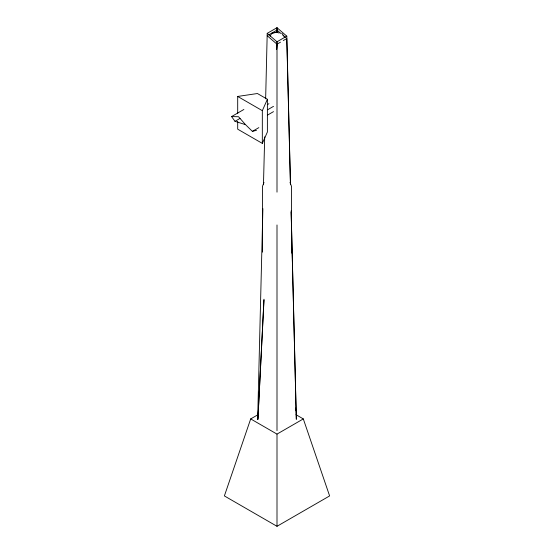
<?xml version="1.0" encoding="UTF-8"?>
<svg xmlns="http://www.w3.org/2000/svg" width="554" height="554" viewBox="0 0 554 554"><rect width="100%" height="100%" fill="white"/><g stroke="black" fill="none" stroke-linecap="round" stroke-linejoin="round"><path stroke-width="0.83" d="M277 526.3L277 434.107L303.308 418.914L329.616 495.927L277 526.3L224.384 495.927L250.692 418.914L257.998 414.697M277 430.617L277 224.972M277 192.141L277 41.799L267.215 33.351L277 27.7L286.785 36.149L290.469 184.053M257.665 419.323L262.88 208.636M263.475 184.454L264.701 136.817M265.643 98.806L267.215 33.351M257.915 419.316L263.981 299.236M276.605 49.569L277 41.799L286.785 36.149M257.915 419.316L263.981 300.033M276.737 49.375L277 44.188L267.215 35.74M264.002 182.46L262.444 186.469L262.444 252.153M237.694 121.423L237.694 129.179L262.326 143.396L262.326 110.668L267.388 99.284L257.409 93.522L237.694 96.444L237.694 113.674M262.326 143.396L267.388 132.011L267.388 99.284M270.082 36.149L272.111 32.915L277 32.153L279.098 33.081M268.614 34.93L277 30.089L280.913 33.469M277 44.188L280.497 42.166M283.288 40.553L286.785 38.538L290.441 184.461M244.847 124.449L235.007 121.319L231.565 116.582L243.885 109.47M235.007 121.319L240.027 118.418M267.471 104.554L268.932 103.716M267.665 109.727L273.51 106.354M267.665 115.01L273.51 111.638M231.565 116.582L238.532 116.728L245.505 124.636L252.389 131.36L258.843 127.635M252.389 131.36L256.481 130.322M272.111 33.323L277 32.153M237.694 96.444L262.326 110.668M296.002 414.697L303.308 418.914M250.692 418.914L277 434.107M282.872 35.158L285.476 37.409M281.889 33.323L283.918 36.149M289.998 182.46L291.556 186.469L291.556 253.019M277.125 32.679L277 27.7L277 32.686M295.552 408.076L295.677 410.701M291.134 210.859L296.328 419.309L291.134 212.092"/></g></svg>
